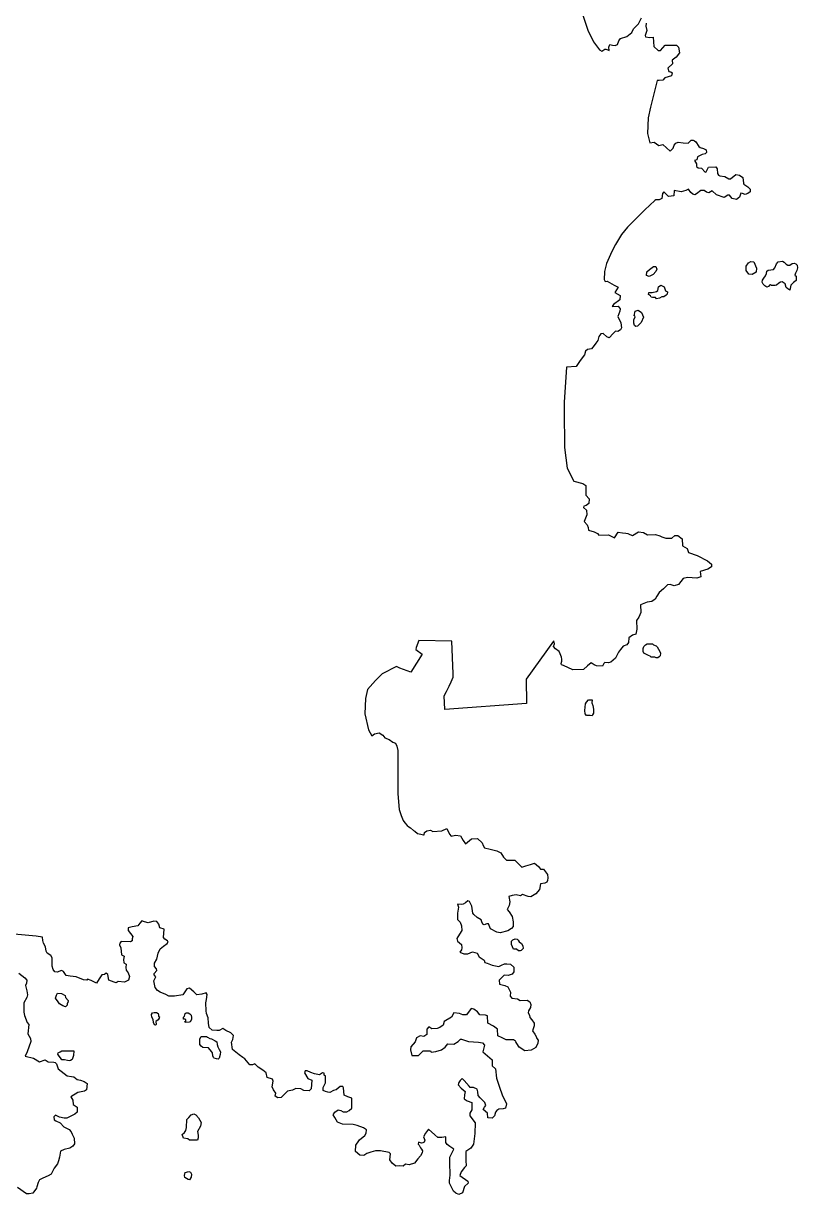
# Model space of a CAD drawing. Header units: inches. Extents: x -62624 to 51363, y -122611 to -15713.
# Drawn here: x -14476 to -13432, y -95887 to -94307 of the extents above; entities that cross this region are included whole.
import ezdxf

# ---------------------------------------------------------------- set-up
doc = ezdxf.new("R2010")
doc.units = ezdxf.units.IN
doc.header["$MEASUREMENT"] = 0

msp = doc.modelspace()

# ---------------------------------------------------------------- linework, layer by layer
for points in [[(-13721.2, -94296), (-13714.4, -94316.2), (-13706.9, -94331.9), (-13698.5, -94342.6), (-13695.4, -94344.5), (-13691.6, -94341.9), (-13690.2, -94341.7), (-13687.6, -94342.8), (-13685.8, -94343.4), (-13685.9, -94339.1), (-13684.8, -94335.6), (-13681.2, -94336.3), (-13677.5, -94337), (-13674.5, -94335.6), (-13672.5, -94330.5), (-13670.6, -94327.5), (-13661.8, -94324.7), (-13655.3, -94319.3), (-13652.8, -94314.2), (-13646.1, -94307.5), (-13642.1, -94299.7)], [(-13635.8, -94306.9), (-13636.2, -94311), (-13635, -94316.5), (-13637.3, -94323.4), (-13636.5, -94325.1), (-13630.9, -94326), (-13626.2, -94325.8), (-13625.3, -94338.1), (-13619.7, -94343.8), (-13616.5, -94343.8), (-13610.3, -94336.2), (-13602.3, -94336.3), (-13594.8, -94336.5), (-13592.2, -94339), (-13591, -94346.7), (-13595.1, -94352.4), (-13600.6, -94356.8), (-13600.2, -94361.4), (-13606.5, -94367.6), (-13605, -94371.8), (-13602.3, -94372.3), (-13600.8, -94373.7), (-13601.7, -94377.7), (-13610.7, -94380.5), (-13613.4, -94383.8), (-13618.3, -94384), (-13620.7, -94384.1), (-13630, -94419.9), (-13633.2, -94434.4), (-13634, -94455.4), (-13631, -94468.1), (-13624.9, -94467.4), (-13618.6, -94471.9), (-13613.3, -94470.3), (-13603.5, -94479.4), (-13599.2, -94475.5), (-13598.2, -94471.3), (-13595.7, -94468.7), (-13592.4, -94467.1), (-13585.7, -94468.3), (-13579.2, -94468.8), (-13574.9, -94464.5), (-13572.4, -94464.5), (-13570.6, -94465.3), (-13568.9, -94466.9), (-13564.6, -94473), (-13563, -94474.4), (-13558.4, -94475.9), (-13555, -94477.7), (-13554.3, -94481.1), (-13556, -94482.9), (-13560.2, -94483.7), (-13566.5, -94487.2), (-13567.6, -94491), (-13570.4, -94492.2), (-13567.9, -94496.4), (-13567.8, -94500.2), (-13565.6, -94501.8), (-13561.1, -94502.1), (-13556.2, -94507.9), (-13554.6, -94507.3), (-13551.6, -94500.8), (-13541.9, -94500.3), (-13540, -94503.2), (-13539.5, -94509.4), (-13538.1, -94511.8), (-13536.2, -94512.8), (-13529.8, -94513.6), (-13524.4, -94516.9), (-13522.1, -94516.8), (-13514.6, -94510.7), (-13509.9, -94511.8), (-13505.3, -94515.1), (-13504.6, -94522.4), (-13503.9, -94523.8), (-13498.7, -94527.4), (-13495.6, -94530.8), (-13495.6, -94534.3), (-13498.7, -94536.7), (-13502.2, -94537.8), (-13505.6, -94536.4), (-13508.1, -94536.2), (-13509.9, -94541.6), (-13514, -94544.5), (-13519.9, -94543.1), (-13523.3, -94538.7), (-13525.8, -94538.8), (-13530.4, -94541.7), (-13541, -94538.5), (-13546.9, -94532.8), (-13551.1, -94535.5), (-13554.3, -94534.5), (-13557.3, -94532.4), (-13562, -94532.4), (-13568, -94537), (-13570.3, -94538.2), (-13573, -94537.6), (-13575.4, -94535.2), (-13578.8, -94530.7), (-13582.2, -94532.6), (-13588.7, -94534.3), (-13598, -94532.6), (-13598.3, -94539.8), (-13605.7, -94540.7), (-13612, -94534.3), (-13613.5, -94536.5), (-13614.6, -94543.2), (-13618, -94545), (-13619.7, -94545.2), (-13622.7, -94545.1), (-13624.1, -94546.1), (-13637.5, -94558.5), (-13660.9, -94581.7), (-13669, -94591.7), (-13677, -94605.2), (-13682.1, -94614.8), (-13689.3, -94631.1), (-13691.8, -94641.9), (-13691.9, -94642.3), (-13692.6, -94652.5), (-13691.2, -94655.1), (-13688.3, -94654.9), (-13678.9, -94660), (-13673.7, -94663), (-13678.1, -94670.1), (-13671, -94674.2), (-13671.5, -94679.7), (-13680, -94686.2), (-13681.7, -94688.8), (-13673.7, -94688.6), (-13670.7, -94691.9), (-13671.1, -94695.4), (-13674, -94702.4), (-13669.8, -94711.1), (-13668.9, -94717.5), (-13670.2, -94720.2), (-13673.9, -94722.5), (-13677.2, -94722.3), (-13680.4, -94725.3), (-13685.7, -94731.2), (-13688.9, -94729.9), (-13693.8, -94725.2), (-13697, -94725.8), (-13699.4, -94729.2), (-13700.8, -94734.8), (-13703.7, -94738.2), (-13706, -94741.3), (-13709.5, -94745.8), (-13715.1, -94746.8), (-13717.4, -94749.2), (-13718.8, -94753.9), (-13724.8, -94761.7), (-13730.2, -94769.9), (-13743.1, -94770.5), (-13746.5, -94818), (-13746.5, -94828.9), (-13745.7, -94878.9), (-13742.2, -94906.8), (-13733.3, -94924.4), (-13721.1, -94927.8), (-13717.3, -94930.3), (-13717.3, -94943.5), (-13712.6, -94948.2), (-13712.9, -94954.5), (-13716.9, -94957.3), (-13719.9, -94958.1), (-13720.2, -94959.9), (-13716.2, -94963.7), (-13715.9, -94969.8), (-13719.5, -94979), (-13715.3, -94983.4), (-13714.1, -94987), (-13713.7, -94990.6), (-13705.8, -94992.6), (-13701.4, -94994.9), (-13699.5, -94997.5), (-13686.6, -94996.9), (-13678.5, -95001), (-13673.4, -94993.2), (-13667.9, -94994), (-13663.1, -94994.5), (-13660.6, -94995.1), (-13657.9, -94996.5), (-13654, -94997.7), (-13646, -94992.6), (-13639.4, -94993.6), (-13634.1, -94996.8), (-13623.1, -94996.3), (-13617.5, -94998.1), (-13617.1, -94998.2), (-13614.5, -94999.7), (-13609.4, -95001.4), (-13601.2, -95001.4), (-13597.3, -94997.7), (-13593.2, -94997.6), (-13587.4, -95002.1), (-13586.6, -95011.6), (-13580.6, -95015.2), (-13578.7, -95020.8), (-13566.9, -95024.7), (-13552.8, -95032), (-13547.8, -95036.5), (-13547.6, -95039.9), (-13552.6, -95043.3), (-13562.7, -95046.5), (-13562.2, -95053.3), (-13567.4, -95055.5), (-13580.2, -95054.4), (-13585.7, -95055.8), (-13592.1, -95063.9), (-13598.1, -95065.5), (-13603.2, -95063.9), (-13606.8, -95064.1), (-13612.6, -95069.8), (-13618.2, -95074.5), (-13621.3, -95079.5), (-13623.8, -95083.8), (-13628.2, -95087), (-13634.4, -95087.6), (-13643.2, -95091.3), (-13643.1, -95101.5), (-13645.6, -95107.8), (-13648.9, -95112.4), (-13648.5, -95124.2), (-13649.9, -95130.7), (-13654.3, -95132), (-13659.2, -95135.8), (-13659.7, -95142.2), (-13662, -95145.2), (-13666.9, -95147), (-13670.5, -95151.4), (-13673, -95154.9), (-13677.2, -95163.4), (-13683.3, -95168.8), (-13686.6, -95169.5), (-13691.6, -95169.1), (-13693, -95170.6), (-13694.5, -95173.8), (-13702.6, -95173.7), (-13705.9, -95172.1), (-13710.1, -95169.4), (-13714.8, -95173.4), (-13720.3, -95178.3), (-13734.5, -95179), (-13747.3, -95173.3), (-13750.1, -95172), (-13750.3, -95170.2), (-13749.5, -95167.4), (-13749.6, -95164.5), (-13750.1, -95161.7), (-13751.7, -95157.5), (-13753.1, -95154), (-13758.2, -95150.5), (-13760.7, -95147.4), (-13759.4, -95143.7), (-13760.1, -95139.9), (-13760.9, -95140.3), (-13797.5, -95191.6), (-13797.1, -95224.3), (-13907.4, -95232.4), (-13908.1, -95213.8), (-13905.3, -95208.1), (-13901.7, -95201), (-13898.8, -95195.3), (-13896.2, -95188.9), (-13896.2, -95184.2), (-13898.1, -95140.4), (-13942.4, -95139.3), (-13946, -95149), (-13946.3, -95151.4), (-13937.8, -95157.9), (-13953.3, -95182.2), (-13967.9, -95176.6), (-13972.6, -95174.6), (-13991.8, -95184.3), (-14000.8, -95193.5), (-14011.6, -95205.5), (-14014.4, -95217.5), (-14015.3, -95238.4), (-14010.1, -95259.9), (-14006, -95268.1), (-14002, -95265.2), (-13995.7, -95263.9), (-13990.8, -95267.1), (-13988.4, -95270.5), (-13982.6, -95272.7), (-13977.6, -95276.5), (-13973.9, -95277.8), (-13972, -95282.1), (-13970.8, -95287.8), (-13970.6, -95346.3), (-13969, -95367.3), (-13966.1, -95375.2), (-13963.4, -95382.1), (-13961.5, -95385.2), (-13958, -95388.7), (-13955.8, -95390.6), (-13953.8, -95392.1), (-13949.5, -95395.5), (-13947.6, -95396.7), (-13944, -95399.8), (-13939.6, -95400.6), (-13936.1, -95401.5), (-13935, -95401.3), (-13934.6, -95398.3), (-13931.4, -95395.9), (-13926.6, -95395.4), (-13923.6, -95397.2), (-13911.2, -95395.9), (-13904.5, -95393), (-13901, -95400.4), (-13899, -95403.5), (-13892.9, -95401.9), (-13886.4, -95402.8), (-13882.4, -95409), (-13879.6, -95413.5), (-13871.4, -95406.8), (-13863.4, -95406.5), (-13857, -95412.5), (-13855.5, -95415.8), (-13854, -95418.8), (-13846.3, -95421), (-13837.3, -95422.9), (-13831.7, -95425.8), (-13828, -95431.7), (-13826.9, -95433), (-13824.1, -95435.8), (-13813.1, -95435.7), (-13803.6, -95444.9), (-13798, -95443.3), (-13791.9, -95441.4), (-13786.2, -95439.8), (-13781, -95444.2), (-13778.3, -95447.9), (-13774.3, -95447.9), (-13768.8, -95454.9), (-13768.2, -95459.6), (-13769, -95462.9), (-13769.9, -95465.2), (-13772.5, -95466.7), (-13778.4, -95467.8), (-13779.7, -95475.2), (-13784.7, -95480.9), (-13791.2, -95484.9), (-13795, -95484.5), (-13802.5, -95482.1), (-13805.1, -95483.6), (-13811.2, -95482.3), (-13816.5, -95483.2), (-13820.8, -95484.6), (-13819.5, -95491.8), (-13820.6, -95496.7), (-13823.1, -95502.2), (-13820.4, -95505.2), (-13816.6, -95511.5), (-13815, -95518.9), (-13815, -95524.9), (-13817.5, -95528), (-13822.5, -95531.1), (-13832.5, -95533.6), (-13837, -95532.9), (-13845.6, -95528.3), (-13848.3, -95521.7), (-13850.7, -95521.7), (-13854.5, -95523), (-13856.1, -95522.2), (-13857.4, -95518.8), (-13858.4, -95516), (-13863.7, -95513.1), (-13868.3, -95508.8), (-13869.6, -95507.2), (-13871, -95497.6), (-13874.1, -95491.2), (-13876.2, -95490.5), (-13879.4, -95493), (-13882.5, -95494.8), (-13884.3, -95495.4), (-13890.3, -95495.1), (-13889, -95498.9), (-13890.3, -95507.3), (-13890.2, -95515.9), (-13886.8, -95519.5), (-13884.7, -95524.1), (-13884.2, -95530.5), (-13889.9, -95539), (-13891.1, -95541.3), (-13890.3, -95544.7), (-13884.8, -95549.2), (-13884.3, -95554), (-13885, -95556.6), (-13886.9, -95559.8), (-13881.7, -95561.9), (-13876.4, -95562.1), (-13870, -95559.4), (-13863.8, -95561.2), (-13860.8, -95566.1), (-13854.5, -95570.5), (-13853.2, -95573.7), (-13850.3, -95574.8), (-13843.7, -95577.2), (-13839.2, -95578), (-13834.4, -95578.9), (-13831.1, -95577.5), (-13827, -95575.7), (-13823.7, -95575.3), (-13818.6, -95575.8), (-13814.2, -95580.1), (-13814.1, -95586.2), (-13816.5, -95589.2), (-13822, -95591.1), (-13827.3, -95590.9), (-13834.2, -95597.5), (-13833.5, -95602.8), (-13826.3, -95604.6), (-13822.2, -95606.7), (-13818.9, -95613.9), (-13819.1, -95619.2), (-13817.1, -95621.6), (-13809.4, -95622.7), (-13805.8, -95625), (-13796.3, -95624.6), (-13792.5, -95626.6), (-13791.4, -95630.5), (-13791.6, -95634.3), (-13794.6, -95638.7), (-13794.8, -95641.7), (-13793.3, -95644.7), (-13792.7, -95648), (-13790, -95650.8), (-13787, -95655.5), (-13786.8, -95659), (-13789.2, -95666), (-13786, -95670.5), (-13784.3, -95673.5), (-13783.2, -95676.3), (-13781.6, -95678.6), (-13782.1, -95682.6), (-13784.7, -95688.2), (-13791.1, -95691.8), (-13799.6, -95693), (-13807.1, -95688), (-13810.2, -95683), (-13811.5, -95680.5), (-13812.1, -95680), (-13814.6, -95678), (-13824.6, -95678), (-13830, -95675.1), (-13835.9, -95672.6), (-13836.5, -95663.7), (-13841.7, -95659.4), (-13849.3, -95655.7), (-13849.9, -95645.8), (-13852.7, -95644.8), (-13860.2, -95644.4), (-13863.3, -95640), (-13868, -95636.4), (-13871.6, -95635.7), (-13877.9, -95644.4), (-13883, -95644.3), (-13887.5, -95642.4), (-13895.4, -95641.4), (-13898.5, -95647.4), (-13908.3, -95653.1), (-13909.5, -95658.4), (-13913.9, -95661.2), (-13917.6, -95662.8), (-13924.9, -95663.1), (-13928.7, -95660.5), (-13931.4, -95663.5), (-13931.7, -95670.8), (-13935.8, -95673.4), (-13940.6, -95672.8), (-13945.7, -95675.3), (-13947.4, -95680.8), (-13953.3, -95687.4), (-13953.5, -95691.5), (-13951.8, -95699.1), (-13943, -95699), (-13936.6, -95692.6), (-13926.8, -95693), (-13925.7, -95694.7), (-13919.4, -95693.7), (-13911.9, -95691.4), (-13906.9, -95687.8), (-13903.2, -95683.5), (-13895.1, -95683.8), (-13889.4, -95680.3), (-13886.4, -95677.1), (-13885, -95677.2), (-13875.5, -95680.4), (-13862.1, -95681.1), (-13856.6, -95682.1), (-13854, -95685.4), (-13856, -95694.2), (-13843.7, -95704.9), (-13843.3, -95713.2), (-13839.1, -95717), (-13837.8, -95729.9), (-13833.7, -95741.9), (-13830.2, -95752), (-13824.1, -95764.5), (-13825.7, -95770.1), (-13828.6, -95771.1), (-13834.4, -95771.3), (-13837.2, -95773.5), (-13838.8, -95775.4), (-13840.5, -95780.4), (-13843.5, -95783.8), (-13849.3, -95783.4), (-13849.9, -95777.1), (-13855.6, -95772), (-13853.8, -95768.9), (-13852.2, -95766.7), (-13853.3, -95762.5), (-13859.6, -95756.3), (-13862.4, -95753), (-13862.7, -95748.1), (-13863.8, -95744.3), (-13868.5, -95742.3), (-13873.2, -95742.3), (-13874.4, -95740.6), (-13881.3, -95732.7), (-13883.9, -95730.2), (-13886.7, -95732.8), (-13888.5, -95735.4), (-13889.3, -95738.5), (-13885.3, -95743), (-13879.8, -95747.6), (-13880.9, -95752.1), (-13881.1, -95757.4), (-13877.2, -95760.4), (-13870.7, -95762.6), (-13871.1, -95766.9), (-13870.9, -95772.2), (-13873.4, -95776.8), (-13873.6, -95780.6), (-13866.3, -95790.1), (-13866.7, -95804.4), (-13868.7, -95818.8), (-13872.3, -95824.2), (-13879.2, -95828.5), (-13879.2, -95834.1), (-13878.8, -95838.7), (-13879.2, -95840.7), (-13878.5, -95847.8), (-13881, -95850.2), (-13885.2, -95856.1), (-13886.9, -95861), (-13876.1, -95868.4), (-13875.8, -95871.1), (-13880.8, -95876), (-13883.6, -95884.3), (-13888.3, -95886.7), (-13892.4, -95884.8), (-13895.7, -95882.2), (-13901.2, -95871.2), (-13901.1, -95867.6), (-13900.1, -95860.5), (-13900.7, -95843.5), (-13900.8, -95836.1), (-13895.2, -95825.5), (-13900.5, -95822), (-13904, -95819.1), (-13905.9, -95816.3), (-13906.2, -95808.8), (-13911.6, -95809.7), (-13916.6, -95809.7), (-13920.8, -95806.1), (-13929.4, -95798.3), (-13933.6, -95804), (-13936.2, -95808.9), (-13934.4, -95813.1), (-13935.4, -95815.9), (-13936.9, -95816.9), (-13938.6, -95817.5), (-13943, -95816.2), (-13943.4, -95818.8), (-13941.9, -95820), (-13940.3, -95823.5), (-13938.8, -95825.4), (-13937.6, -95827.9), (-13938, -95830.5), (-13940, -95834.4), (-13943.6, -95838.4), (-13948.1, -95844.2), (-13955.4, -95846.4), (-13960.6, -95845.8), (-13963.6, -95848.5), (-13968.6, -95848.1), (-13973.4, -95848.3), (-13978.5, -95844.5), (-13981.6, -95839.8), (-13980.9, -95836), (-13980.4, -95831.6), (-13982.2, -95830), (-13994.2, -95827.9), (-13998.5, -95827.6), (-14001, -95827.8), (-14007, -95829.4), (-14012.4, -95831.1), (-14016.6, -95833.8), (-14021.8, -95833.6), (-14027.8, -95828.6), (-14027.2, -95820), (-14023.3, -95814), (-14022.5, -95812.8), (-14015.3, -95807.1), (-14013.4, -95804), (-14013.2, -95799.3), (-14017.2, -95796.8), (-14025.6, -95793.7), (-14031, -95792.1), (-14045.3, -95791.9), (-14052.2, -95789), (-14055.5, -95782.9), (-14057.9, -95779.1), (-14055.7, -95775.6), (-14051.1, -95772.4), (-14047.6, -95773.4), (-14044.5, -95775.1), (-14039.5, -95775.2), (-14036.2, -95773.3), (-14032.8, -95770.2), (-14032.8, -95756.8), (-14038.1, -95754.8), (-14043.2, -95752.5), (-14043.9, -95742.7), (-14045, -95740.8), (-14048.7, -95741.1), (-14054.1, -95745.5), (-14057.6, -95746.4), (-14062.3, -95748.8), (-14065.2, -95748.5), (-14068.4, -95747.8), (-14071.3, -95746.2), (-14071.3, -95742.2), (-14068.4, -95735.8), (-14068.3, -95727), (-14070.1, -95725.7), (-14070, -95722.8), (-14072.3, -95722.6), (-14076.3, -95725.3), (-14083.3, -95723.8), (-14088.2, -95721.9), (-14093.1, -95719.8), (-14095.8, -95720), (-14096.7, -95722.6), (-14092.2, -95730.3), (-14086.8, -95732.2), (-14087.7, -95744.2), (-14090.5, -95746.8), (-14097.7, -95746.5), (-14101.5, -95744.1), (-14108.5, -95743.6), (-14112.6, -95745.9), (-14119.4, -95747.3), (-14128, -95755.6), (-14132.6, -95756.1), (-14136.4, -95753.8), (-14135.5, -95750.1), (-14138.3, -95745.6), (-14140.2, -95741.3), (-14138.9, -95733.8), (-14140, -95731), (-14147.1, -95728.9), (-14148.3, -95722.5), (-14153, -95718.7), (-14159.1, -95714.8), (-14163.6, -95710.4), (-14166.9, -95711.6), (-14170.5, -95711.6), (-14177.1, -95703.6), (-14179.8, -95701.8), (-14184.9, -95698.2), (-14193.7, -95690.8), (-14195, -95681.2), (-14193.2, -95677.4), (-14192.3, -95672.1), (-14196, -95668.7), (-14202.8, -95665.2), (-14206.7, -95662.8), (-14211.8, -95665.5), (-14215, -95665.4), (-14221.2, -95664.9), (-14225, -95661.2), (-14226.2, -95655.5), (-14226.5, -95648.1), (-14228.7, -95642.3), (-14229.1, -95638.8), (-14229.5, -95628.2), (-14228.7, -95623.6), (-14227.7, -95616.9), (-14229.1, -95614.8), (-14235, -95616.3), (-14241.7, -95617.2), (-14246, -95613.4), (-14251.6, -95608.4), (-14255.4, -95609), (-14260.9, -95617.2), (-14271.8, -95619.2), (-14279.6, -95619), (-14283.7, -95617), (-14291.1, -95613.8), (-14294.7, -95611.3), (-14297.9, -95607.2), (-14299.9, -95598.5), (-14297.1, -95593.2), (-14299.6, -95590.4), (-14299.6, -95588.4), (-14295.6, -95584.6), (-14296.2, -95582.1), (-14299.1, -95579.1), (-14298.9, -95574.8), (-14295.9, -95569.2), (-14294, -95560.9), (-14291.4, -95555.4), (-14286.9, -95551.6), (-14281.9, -95547.9), (-14280.5, -95546.1), (-14281.3, -95544.6), (-14284.8, -95542.1), (-14286.6, -95540.1), (-14285.9, -95528.9), (-14291.9, -95527.1), (-14293.2, -95522.1), (-14295.7, -95518.3), (-14299.8, -95517.8), (-14307.7, -95520.2), (-14312.4, -95518.8), (-14315.9, -95517.4), (-14318.8, -95520.7), (-14321.5, -95524.3), (-14329.3, -95525.6), (-14334.4, -95526.8), (-14334.4, -95530.6), (-14328.3, -95538.5), (-14328.9, -95541.9), (-14329.1, -95544.5), (-14331.4, -95546), (-14344, -95545.3), (-14345.9, -95547.5), (-14346.3, -95549.7), (-14344.4, -95553.8), (-14343.6, -95563.3), (-14340, -95565.2), (-14340.6, -95569.5), (-14340.2, -95574.1), (-14337.2, -95576), (-14337.5, -95580.6), (-14337.2, -95584.1), (-14334.3, -95587.5), (-14332.9, -95592.4), (-14334.2, -95597.7), (-14339.5, -95600.3), (-14348, -95599.5), (-14350.5, -95601), (-14353.5, -95600.3), (-14360.4, -95597.6), (-14362, -95590), (-14364, -95588), (-14366.2, -95590), (-14370, -95590.2), (-14373.4, -95595.8), (-14377.2, -95601.6), (-14384.4, -95598), (-14389.3, -95596.3), (-14390.4, -95597.4), (-14394.8, -95597.1), (-14404.7, -95592.8), (-14412.9, -95592.1), (-14418.1, -95591), (-14421.9, -95585.6), (-14424.4, -95584.4), (-14430.1, -95586.6), (-14433.3, -95586.1), (-14435.6, -95583.3), (-14436.8, -95578.7), (-14437.1, -95570.7), (-14437, -95567.3), (-14438.6, -95564.4), (-14443.7, -95561.2), (-14444.9, -95558.2), (-14446, -95552.4), (-14448.7, -95547.8), (-14449.7, -95543.9), (-14449.9, -95539.6), (-14458.8, -95538.1), (-14488.2, -95535.4)], [(-13500.8, -94634.6), (-13497.9, -94629.9), (-13494.4, -94628), (-13490.6, -94628.6), (-13486.8, -94637.3), (-13487.6, -94642.7), (-13492.6, -94645.8), (-13497.4, -94645.5), (-13500.7, -94640.4), (-13500.8, -94634.6)], [(-13479.3, -94656), (-13479, -94653.4), (-13477.2, -94650.5), (-13474.7, -94647.6), (-13473.6, -94644.6), (-13473.2, -94641.2), (-13471, -94639.8), (-13464.1, -94638.8), (-13462.4, -94636.8), (-13459.9, -94631.2), (-13457.8, -94628.7), (-13451.9, -94627.9), (-13449.6, -94629.1), (-13447, -94631.6), (-13444.8, -94633.2), (-13442.1, -94633), (-13438.8, -94630.9), (-13436, -94630.5), (-13433.7, -94631.5), (-13431.9, -94633), (-13431.5, -94636.7), (-13432.6, -94640.4), (-13434.5, -94643.8), (-13435.1, -94646.7), (-13433.5, -94648.1), (-13433.4, -94654), (-13436.9, -94656.7), (-13440.7, -94660.3), (-13441.8, -94666.8), (-13444.7, -94665.1), (-13446.9, -94663.2), (-13448.3, -94658.2), (-13452.5, -94655.5), (-13454.7, -94656), (-13456.6, -94657.5), (-13459.9, -94659.9), (-13461.8, -94660.6), (-13466.5, -94660.5), (-13468, -94659.6), (-13469.3, -94660.2), (-13470.8, -94661.9), (-13472.8, -94662.6), (-13475.9, -94660.9), (-13478.1, -94658.8), (-13479.3, -94656)], [(-13635.2, -94647.2), (-13634.9, -94642.2), (-13631.3, -94639), (-13625.9, -94635), (-13622.9, -94635.1), (-13621.5, -94638.5), (-13622.5, -94641.9), (-13626.3, -94645.7), (-13631.5, -94648.6), (-13635.2, -94647.2)], [(-13632.4, -94672.8), (-13632, -94670.2), (-13627.8, -94670.1), (-13621.8, -94668.8), (-13620.1, -94667.5), (-13619.3, -94662.3), (-13615.9, -94660.1), (-13611.5, -94662.5), (-13609.8, -94667.7), (-13607.2, -94669.1), (-13607.4, -94672.3), (-13608.8, -94673.8), (-13612, -94675.9), (-13614.5, -94675.7), (-13617.7, -94677.8), (-13621.9, -94678.6), (-13623.1, -94676.9), (-13627.1, -94676.6), (-13629.1, -94676.3), (-13630.1, -94674.7), (-13632.4, -94672.8)], [(-13652.5, -94706.5), (-13650.6, -94703.1), (-13651, -94701.7), (-13651.8, -94701.4), (-13650.6, -94695.2), (-13646.7, -94694), (-13642, -94697.1), (-13639.3, -94703.5), (-13642.5, -94710.6), (-13647.4, -94715.2), (-13649.5, -94715.9), (-13651.4, -94714.3), (-13652.4, -94711.4), (-13652.5, -94706.5)], [(-13640, -95150.3), (-13639.1, -95147.4), (-13636.8, -95145.3), (-13634.4, -95144), (-13627.4, -95144), (-13625.7, -95145.2), (-13622.3, -95146.4), (-13620.8, -95148), (-13619.3, -95151.2), (-13617.2, -95154.4), (-13616.4, -95156.6), (-13616.8, -95160.2), (-13618.3, -95161.6), (-13620.2, -95162.6), (-13622.2, -95162.6), (-13624.1, -95161.9), (-13629, -95162), (-13630.4, -95160.4), (-13632.7, -95159.4), (-13636.4, -95157.8), (-13638.9, -95156.5), (-13639.9, -95154), (-13640, -95150.3)], [(-13718.4, -95233.8), (-13717.8, -95225), (-13716.4, -95222.4), (-13713.6, -95219.2), (-13710.9, -95219.6), (-13708.8, -95219.4), (-13709, -95223.4), (-13707.8, -95227.2), (-13706.8, -95232), (-13706.7, -95237.6), (-13708.1, -95239.8), (-13708.8, -95241.2), (-13711.1, -95240.4), (-13716.4, -95240.4), (-13718.2, -95238.2), (-13718.4, -95233.8)], [(-13817.4, -95544.9), (-13815.6, -95543.1), (-13812.5, -95541.9), (-13809.7, -95542.2), (-13808.2, -95543.4), (-13806.9, -95545.7), (-13803.9, -95548), (-13802.1, -95551.4), (-13801.8, -95554.9), (-13804.4, -95557.3), (-13805.8, -95557.8), (-13807.9, -95558.1), (-13810.7, -95555.6), (-13814.8, -95555.7), (-13816, -95552.7), (-13817.2, -95549.6), (-13817.4, -95544.9)], [(-14482.1, -95588.1), (-14474, -95594.5), (-14471.3, -95597.3), (-14471.5, -95601.7), (-14472.9, -95604.9), (-14471.3, -95611.7), (-14470.3, -95617.1), (-14471.2, -95621), (-14475.2, -95628.3), (-14475, -95640.6), (-14474.2, -95645.2), (-14470.5, -95654.6), (-14468.5, -95657.4), (-14469.6, -95670), (-14466.1, -95676.1), (-14465.8, -95680.4), (-14470.9, -95694), (-14473.4, -95700.2), (-14462.4, -95702.9), (-14454, -95707.6), (-14446.6, -95705), (-14442.4, -95707.7), (-14434.9, -95708.3), (-14432.9, -95708.7), (-14431.2, -95710.2), (-14428.7, -95717.1), (-14416.8, -95726.5), (-14411, -95727.5), (-14407.8, -95727.9), (-14403.5, -95731.6), (-14398.6, -95732.5), (-14393.8, -95734.2), (-14390, -95736.9), (-14390.5, -95745.2), (-14393.5, -95747.2), (-14402.5, -95748.8), (-14411.7, -95754.9), (-14409.3, -95759.2), (-14408.5, -95765), (-14403.3, -95768.9), (-14403.2, -95775.4), (-14406.2, -95778.4), (-14412.5, -95781.2), (-14417.4, -95783.5), (-14421, -95783.6), (-14426.9, -95782.5), (-14432.3, -95779.4), (-14434.7, -95781.8), (-14434.4, -95785.9), (-14431.9, -95787.2), (-14426.4, -95790), (-14421.2, -95795.4), (-14414.2, -95798.7), (-14411.5, -95802.2), (-14409.8, -95805.4), (-14407.4, -95810.7), (-14406.8, -95818.2), (-14408.9, -95821.5), (-14413.3, -95824.1), (-14420.7, -95826), (-14425.8, -95828.3), (-14427.1, -95836.2), (-14428.3, -95841.3), (-14429.8, -95845.4), (-14434.1, -95851.1), (-14438.5, -95859.2), (-14442.5, -95861.6), (-14449.7, -95864.4), (-14454.1, -95866.9), (-14455.9, -95870.5), (-14457.8, -95876.4), (-14458.3, -95877.9), (-14463.2, -95884.9), (-14467.8, -95885.6), (-14471.6, -95885.5), (-14483.7, -95877.3)], [(-14432.7, -95621.6), (-14431.2, -95617.7), (-14429.7, -95615), (-14424.2, -95615.3), (-14419.3, -95618.4), (-14419, -95620.7), (-14415.4, -95624.8), (-14415.7, -95628.1), (-14416.9, -95628.6), (-14416.8, -95631.1), (-14419, -95633.3), (-14422.5, -95632), (-14427.1, -95629.3), (-14428.8, -95626.8), (-14432.7, -95621.6)], [(-14302.9, -95644), (-14301.7, -95641.6), (-14299.3, -95641), (-14296.1, -95641.2), (-14293.8, -95642.6), (-14293.4, -95644.4), (-14293.5, -95646.6), (-14292.2, -95646.8), (-14292.7, -95648.8), (-14294, -95650.8), (-14297, -95653.2), (-14296.9, -95657.2), (-14297.5, -95658), (-14299.1, -95657.6), (-14300.1, -95654.4), (-14300.9, -95650.4), (-14302.7, -95647.4), (-14302.9, -95644)], [(-14259.8, -95650), (-14259.8, -95647.6), (-14258.3, -95646.1), (-14257.8, -95642.5), (-14256.3, -95641.4), (-14253.4, -95641.6), (-14251.4, -95642.8), (-14249.5, -95644.7), (-14249, -95647.8), (-14249.2, -95650.5), (-14250.7, -95653.6), (-14252.2, -95654.3), (-14257.7, -95654.8), (-14258, -95653.1), (-14256.6, -95653.1), (-14256.6, -95650.5), (-14258.1, -95650), (-14259.8, -95650)], [(-14238, -95676.8), (-14235.9, -95673.6), (-14229, -95673.7), (-14227.6, -95674.6), (-14224.4, -95676), (-14221.9, -95676.5), (-14217.1, -95679.2), (-14215.1, -95680.8), (-14214.5, -95684.4), (-14213.7, -95687.6), (-14211.8, -95691.1), (-14210.1, -95694.2), (-14210.6, -95697.6), (-14211.9, -95702.7), (-14213.3, -95703.9), (-14215.3, -95703.5), (-14218.4, -95702.8), (-14219.5, -95701.9), (-14220.2, -95699.6), (-14220.7, -95695.6), (-14222, -95693.7), (-14226.1, -95688.9), (-14233.8, -95688.3), (-14236.2, -95686.6), (-14237.9, -95684.3), (-14238, -95676.8)], [(-14429.2, -95697.5), (-14428.7, -95695.4), (-14426.3, -95694), (-14424, -95692.7), (-14407.9, -95693), (-14408.1, -95699.3), (-14409.4, -95703.1), (-14409.9, -95704.4), (-14412.2, -95705.7), (-14414.1, -95706.3), (-14416.1, -95705.8), (-14420.2, -95705.1), (-14423.9, -95704.8), (-14425.7, -95702.1), (-14427.5, -95700), (-14429.2, -95697.5)], [(-14261.7, -95805.7), (-14258.6, -95803), (-14256.7, -95800.2), (-14255.7, -95796.3), (-14255.2, -95785.5), (-14252.8, -95782.8), (-14249.5, -95779), (-14246, -95778), (-14243.3, -95779), (-14239.4, -95783.3), (-14236.1, -95789.3), (-14236.8, -95794.5), (-14241.1, -95801.5), (-14240.1, -95806.5), (-14239.9, -95810), (-14240.9, -95813.5), (-14251.8, -95813.5), (-14254.1, -95811.5), (-14260, -95810.5), (-14261.7, -95805.7)], [(-14258.7, -95861), (-14257.8, -95857), (-14252.7, -95855.5), (-14250.5, -95856.5), (-14249.2, -95859.2), (-14249.6, -95863), (-14251.7, -95866.7), (-14253.7, -95866.2), (-14257.9, -95863.7), (-14258.7, -95861)]]:
    msp.add_lwpolyline(points)

doc.saveas('drawing.dxf')
